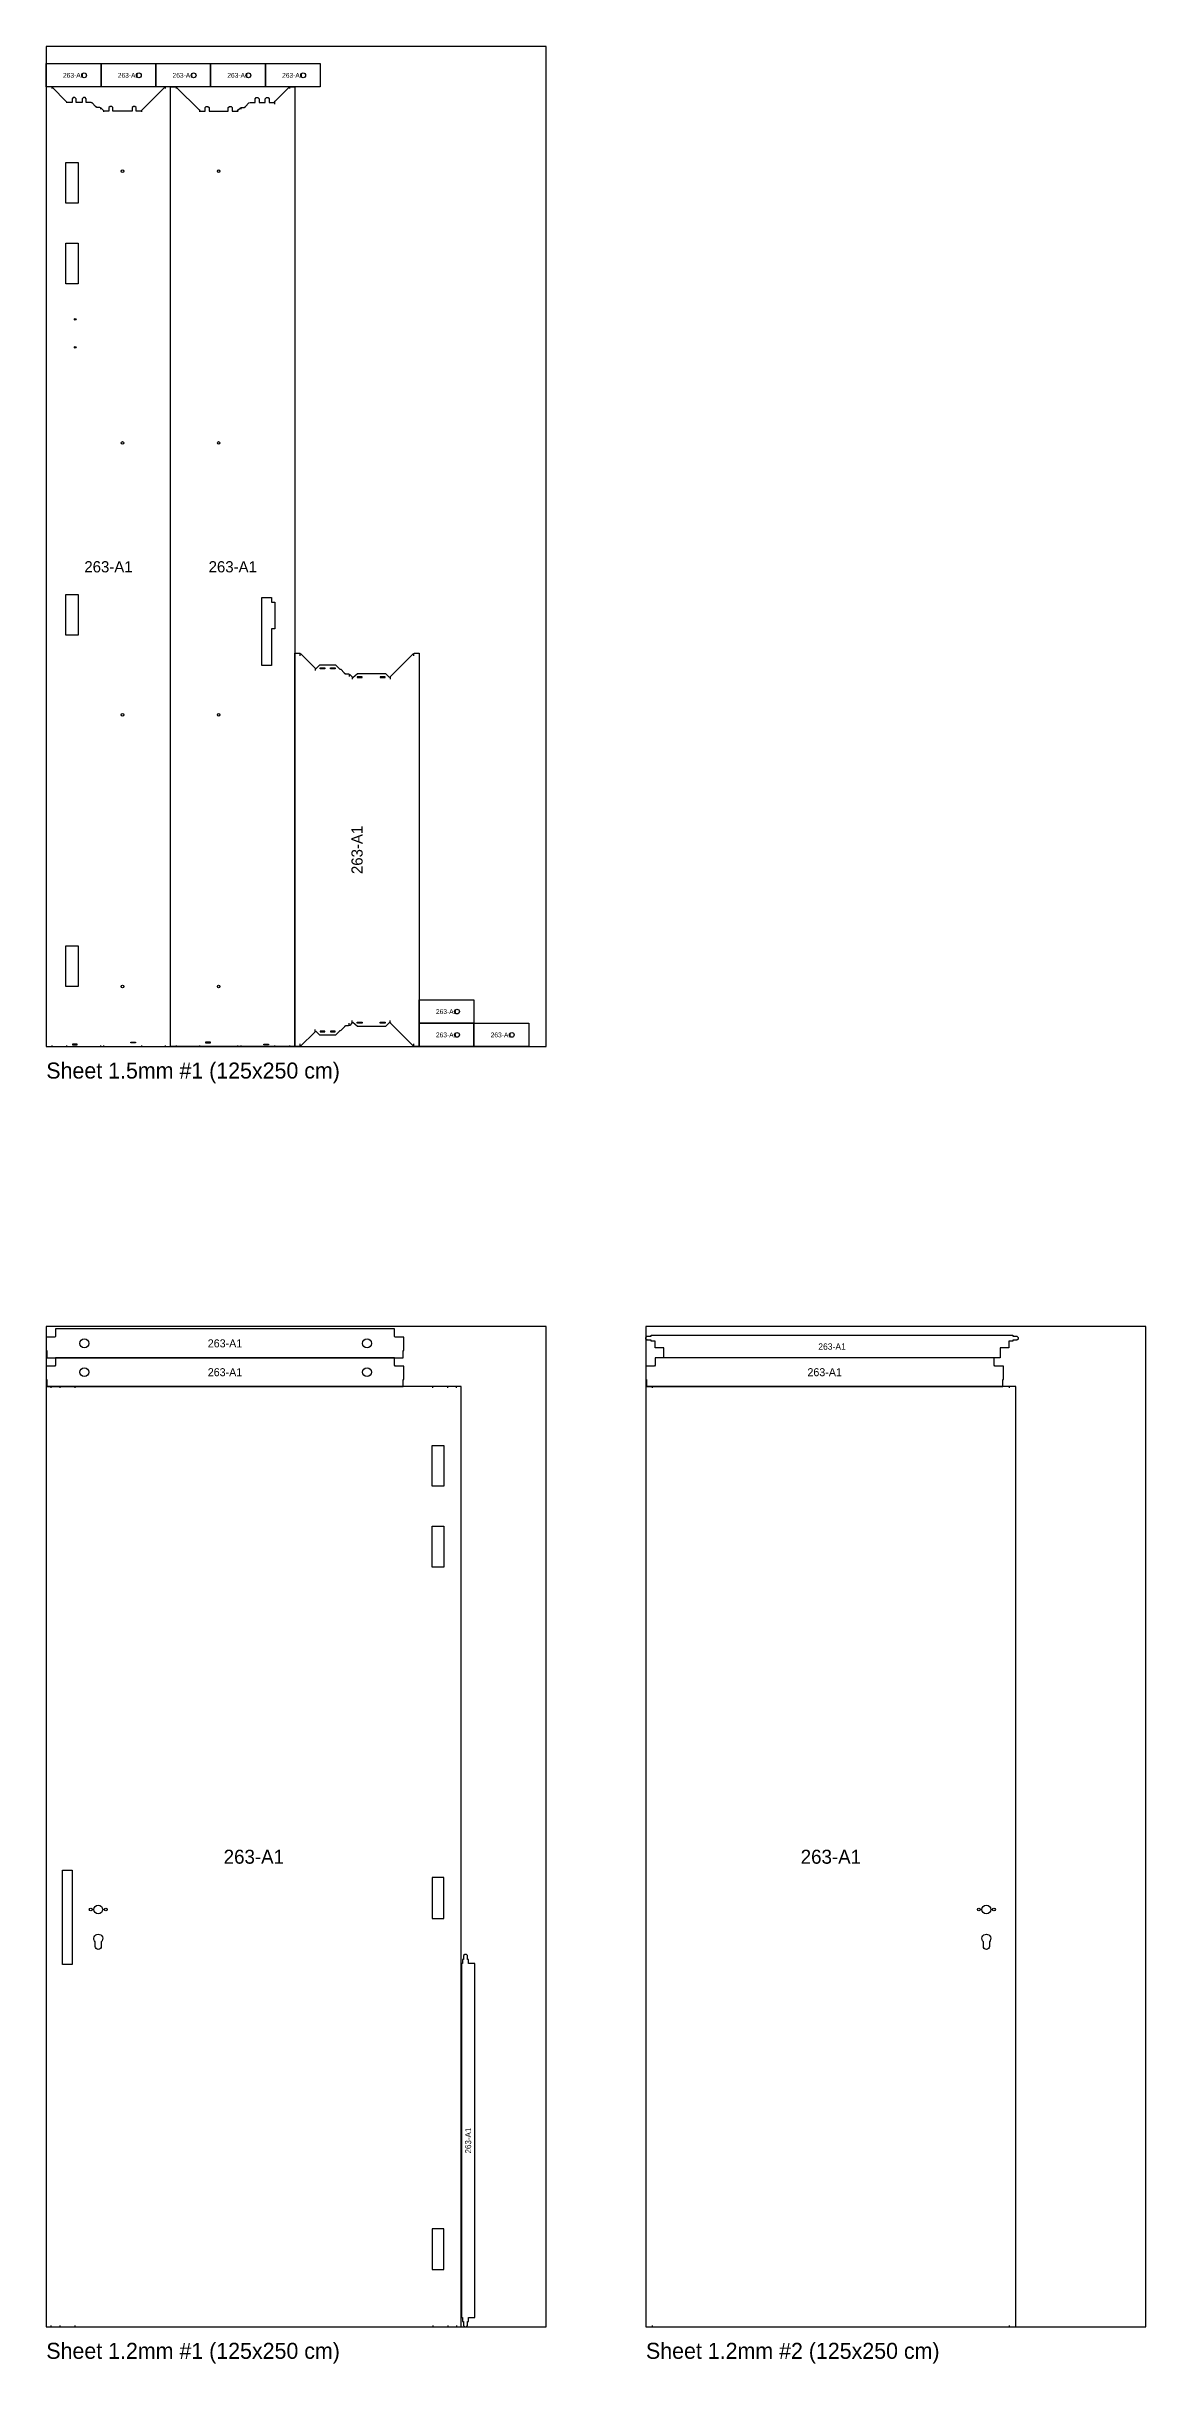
# Model space of a CAD drawing. Header units: metres. Extents: x 0 to 7397, y -6792 to 2398.
# Drawn here: x 0 to 2750, y -6792 to -1000 of the extents above; entities that cross this region are included whole.
import ezdxf
from ezdxf.enums import TextEntityAlignment as Align

# ---------------------------------------------------------------- set-up
doc = ezdxf.new("R2010")
doc.units = ezdxf.units.M
for name, color, linetype in [('CUTOUTS', 3, 'Continuous'), ('HOLES', 4, 'Continuous'), ('NOTCHES', 6, 'Continuous'), ('OUTLINE', 7, 'Continuous'), ('PART_LABELS', 7, 'Continuous'), ('SHEETS_1_2', 3, 'Continuous'), ('SHEETS_1_5', 4, 'Continuous'), ('TEXT', 2, 'Continuous')]:
    doc.layers.add(name, color=color, linetype=linetype)

# ---------------------------------------------------------------- blocks, each defined once
blk = doc.blocks.new('B_A1_HINGE_POST')
at = {"layer": 'CUTOUTS'}
for points in [[(48.9, 2210), (79.4, 2210), (79.4, 2108), (48.9, 2108)], [(48.9, 2008), (79.4, 2008), (79.4, 1906), (48.9, 1906)], [(48.9, 1130), (79.4, 1130), (79.4, 1028), (48.9, 1028)], [(48.9, 252), (79.4, 252), (79.4, 150), (48.9, 150)], [(77.6, 6), (65.6, 6), (65.6, 4), (77.6, 4)], [(211.3, 11), (223.3, 11), (223.3, 9), (211.3, 9)]]:
    blk.add_lwpolyline(points, close=True, dxfattribs=at)
at = {"layer": 'HOLES'}
for centre, radius in [((190.7, 2188), 3.25), ((72.3, 1817.5), 2), ((72.3, 1747.5), 2), ((190.7, 1508.7), 3.25), ((190.7, 829.3), 3.25), ((190.7, 150), 3.25)]:
    blk.add_circle(centre, radius, dxfattribs=at)
at = {"layer": 'NOTCHES'}
for p, q in [((13.6, 2397.8), (13.6, 2394.8)), ((297.4, 2397.8), (297.4, 2394.8)), ((50.7, 2361.5), (50.7, 2358.5)), ((113.3, 2359.2), (113.3, 2358.2)), ((125, 2348.5), (125, 2347.5)), ((135.6, 2346.2), (135.6, 2343.2)), ((143.2, 2339.5), (143.2, 2336.5)), ((238.2, 2339.5), (238.2, 2336.5)), ((13.6, 3), (13.6, 0)), ((50.7, 3), (50.7, 0)), ((113.3, 1), (113.3, 0)), ((125, 1), (125, 0)), ((135.6, 3), (135.6, 0)), ((143.2, 3), (143.2, 0)), ((238.2, 3), (238.2, 0)), ((297.4, 3), (297.4, 0))]:
    blk.add_line(p, q, dxfattribs=at)
at = {"layer": 'OUTLINE'}
blk.add_lwpolyline([(141.7, 2341), (137.2, 2345.5), (134, 2347), (126.5, 2347), (123.4, 2350), (114.9, 2358.5), (111.8, 2360), (99.8, 2360), (99.8, 2369), (96.8, 2372), (92.8, 2372), (89.8, 2369), (89.8, 2360), (74.3, 2360), (74.3, 2369), (71.3, 2372), (67.3, 2372), (64.3, 2369), (64.3, 2360), (52.3, 2360), (49.1, 2363), (15.1, 2397), (12, 2398.5), (0, 2398.5), (0, 0), (310.9, 0), (310.9, 2398.5), (298.9, 2398.5), (295.8, 2397), (239.8, 2341), (236.7, 2338), (224.7, 2338), (224.7, 2347), (221.7, 2350), (217.7, 2350), (214.7, 2347), (214.7, 2338), (166.8, 2338), (166.8, 2347), (163.8, 2350), (159.8, 2350), (156.8, 2347), (156.8, 2338), (144.8, 2338)], close=True, dxfattribs=at)
at = {"layer": 'PART_LABELS'}
blk.add_text('263-A1', height=28, dxfattribs=at).set_placement((155.5, 1199.2), align=Align.MIDDLE_CENTER)
blk = doc.blocks.new('B_A1_LOCK_POST')
at = {"layer": 'CUTOUTS'}
for points in [[(252.5, 1044.5), (252.5, 952.2), (228, 952.2), (228, 1122.8), (252.5, 1122.8), (252.5, 1110.5), (260.8, 1110.5), (260.8, 1044.5)], [(99.6, 11), (87.6, 11), (87.6, 9), (99.6, 9)], [(233.3, 6), (245.3, 6), (245.3, 4), (233.3, 4)]]:
    blk.add_lwpolyline(points, close=True, dxfattribs=at)
at = {"layer": 'HOLES'}
for centre in [(120.2, 2188), (120.2, 1508.7), (120.2, 829.3), (120.2, 150)]:
    blk.add_circle(centre, 3.25, dxfattribs=at)
at = {"layer": 'NOTCHES'}
for p, q in [((13.6, 2397.8), (13.6, 2394.8)), ((297.4, 2397.8), (297.4, 2394.8)), ((72.7, 2339.5), (72.7, 2336.5)), ((167.7, 2339.5), (167.7, 2336.5)), ((175.3, 2346.2), (175.3, 2343.2)), ((186, 2348.5), (186, 2347.5)), ((197.6, 2359.2), (197.6, 2358.2)), ((260.2, 2361.5), (260.2, 2355.5)), ((13.6, 3), (13.6, 0)), ((72.7, 3), (72.7, 0)), ((167.7, 3), (167.7, 0)), ((175.3, 3), (175.3, 0)), ((186, 1), (186, 0)), ((197.6, 1), (197.6, 0)), ((260.2, 3), (260.2, 0)), ((297.4, 3), (297.4, 0))]:
    blk.add_line(p, q, dxfattribs=at)
at = {"layer": 'OUTLINE'}
blk.add_lwpolyline([(169.3, 2341), (173.8, 2345.5), (176.9, 2347), (184.4, 2347), (187.5, 2350), (196, 2358.5), (199.2, 2360), (211.2, 2360), (211.2, 2369), (214.2, 2372), (218.2, 2372), (221.2, 2369), (221.2, 2360), (236.7, 2360), (236.7, 2369), (239.7, 2372), (243.7, 2372), (246.7, 2369), (246.7, 2360), (258.7, 2360), (261.8, 2363), (295.8, 2397), (298.9, 2398.5), (310.9, 2398.5), (310.9, 0), (0, 0), (0, 2398.5), (12, 2398.5), (15.1, 2397), (71.1, 2341), (74.3, 2338), (86.3, 2338), (86.3, 2347), (89.3, 2350), (93.3, 2350), (96.3, 2347), (96.3, 2338), (144.1, 2338), (144.1, 2347), (147.1, 2350), (151.1, 2350), (154.1, 2347), (154.1, 2338), (166.1, 2338)], close=True, dxfattribs=at)
at = {"layer": 'PART_LABELS'}
blk.add_text('263-A1', height=28, dxfattribs=at).set_placement((155.5, 1199.2), align=Align.MIDDLE_CENTER)
blk = doc.blocks.new('B_A1_HEADER')
at = {"layer": 'NOTCHES'}
for p, q in [((0.8, 297.4), (6.8, 297.4)), ((976.2, 297.4), (982.2, 297.4)), ((37, 260.2), (43, 260.2)), ((946, 260.2), (940, 260.2)), ((39.2, 197.6), (41.2, 197.6)), ((50, 186), (52, 186)), ((52.2, 175.3), (58.2, 175.3)), ((930.7, 175.3), (924.7, 175.3)), ((933, 186), (931, 186)), ((943.7, 197.6), (941.7, 197.6)), ((59, 167.7), (65, 167.7)), ((924, 167.7), (918, 167.7)), ((59, 72.7), (65, 72.7)), ((924, 72.7), (918, 72.7)), ((0.8, 13.6), (6.8, 13.6)), ((976.2, 13.6), (982.2, 13.6))]:
    blk.add_line(p, q, dxfattribs=at)
for points in [[(38.8, 235.7), (38.8, 247.7), (36.8, 247.7), (36.8, 235.7)], [(944.2, 235.7), (944.2, 247.7), (946.2, 247.7), (946.2, 235.7)], [(38.8, 210.2), (38.8, 222.2), (36.8, 222.2), (36.8, 210.2)], [(944.2, 210.2), (944.2, 222.2), (946.2, 222.2), (946.2, 210.2)], [(58.8, 143.1), (58.8, 155.1), (60.8, 155.1), (60.8, 143.1)], [(924.2, 143.1), (924.2, 155.1), (922.2, 155.1), (922.2, 143.1)], [(58.8, 85.3), (58.8, 97.3), (60.8, 97.3), (60.8, 85.3)], [(924.2, 85.3), (924.2, 97.3), (922.2, 97.3), (922.2, 85.3)]]:
    blk.add_lwpolyline(points, close=True, dxfattribs=at)
at = {"layer": 'OUTLINE'}
blk.add_lwpolyline([(0, 310.9), (983, 310.9), (983, 298.9), (981.5, 295.8), (947.5, 261.8), (944.5, 258.7), (954.5, 248.7), (954.5, 209.2), (944.5, 199.2), (943, 196), (934.5, 187.5), (931.5, 184.4), (931.5, 176.9), (930, 173.8), (925.5, 169.3), (922.5, 166.1), (932.5, 154.2), (932.5, 84.3), (922.5, 74.3), (925.5, 71.1), (981.5, 15.1), (983, 12), (983, 0), (0, 0), (0, 12), (1.5, 15.1), (57.5, 71.1), (60.5, 74.3), (50.5, 84.3), (50.5, 154.2), (60.5, 166.1), (57.5, 169.3), (53, 173.8), (51.5, 176.9), (51.5, 184.4), (48.5, 187.5), (40, 196), (38.5, 199.2), (28.5, 209.2), (28.5, 248.7), (38.5, 258.7), (35.5, 261.8), (1.5, 295.8), (0, 298.9)], close=True, dxfattribs=at)
at = {"layer": 'PART_LABELS'}
blk.add_text('263-A1', height=28, dxfattribs=at).set_placement((491.5, 155.5), align=Align.MIDDLE_CENTER)
blk = doc.blocks.new('B_A1_ANCHOR_SUPPORT')
at = {"layer": 'HOLES'}
blk.add_circle((94.5, 29.1), 6, dxfattribs=at)
at = {"layer": 'OUTLINE'}
blk.add_lwpolyline([(0, 0), (0, 58.3), (137, 58.3), (137, 0)], close=True, dxfattribs=at)
at = {"layer": 'PART_LABELS'}
blk.add_text('263-A1', height=12, dxfattribs=at).set_placement((68.5, 29.1), align=Align.MIDDLE_CENTER)
blk = doc.blocks.new('B_A1_LEAF1')
at = {"layer": 'CUTOUTS'}
for points in [[(965.1, 2203), (994.6, 2203), (994.6, 2101), (965.1, 2101)], [(965.1, 2001), (994.6, 2001), (994.6, 1899), (965.1, 1899)], [(40.1, 1141.2), (64.6, 1141.2), (64.6, 905.8), (40.1, 905.8)], [(994.6, 1123), (965.1, 1123), (965.1, 1021), (994.6, 1021)], [(994.6, 245), (965.1, 245), (965.1, 143), (994.6, 143)]]:
    blk.add_lwpolyline(points, close=True, dxfattribs=at)
blk.add_lwpolyline([(137.5, 962.4), (137.5, 950.9, -1), (122.5, 950.9), (122.5, 962.4, -2.539565)], format="xyb", close=True, dxfattribs=at)
at = {"layer": 'HOLES'}
for centre, radius in [((111, 1043), 3.5), ((130, 1043), 11), ((149, 1043), 3.5)]:
    blk.add_circle(centre, radius, dxfattribs=at)
at = {"layer": 'NOTCHES'}
for p, q in [((11.7, 2350), (11.7, 2347)), ((33.7, 2350), (33.7, 2347)), ((71.3, 2350), (71.3, 2347)), ((966.9, 2347), (966.9, 2350)), ((1004.4, 2347), (1004.4, 2350)), ((1026.4, 2347), (1026.4, 2350)), ((11.7, 3), (11.7, 0)), ((33.7, 3), (33.7, 0)), ((71.3, 3), (71.3, 0)), ((966.9, 3), (966.9, 0)), ((1004.4, 3), (1004.4, 0)), ((1026.4, 3), (1026.4, 0))]:
    blk.add_line(p, q, dxfattribs=at)
at = {"layer": 'OUTLINE'}
blk.add_lwpolyline([(1038.1, 2350), (0, 2350), (0, 0), (1038.1, 0)], close=True, dxfattribs=at)
at = {"layer": 'PART_LABELS'}
blk.add_text('263-A1', height=35, dxfattribs=at).set_placement((519.1, 1175), align=Align.MIDDLE_CENTER)
blk = doc.blocks.new('B_A1_LEAF_UCHANNEL_H')
at = {"layer": 'HOLES'}
for centre in [(95, 36.0331), (802.2658, 36.0331)]:
    blk.add_circle(centre, 11, dxfattribs=at)
at = {"layer": 'OUTLINE'}
blk.add_lwpolyline([(894, 51.5331), (872.75, 51.5331), (870.75, 53.5331), (870.75, 72.0661), (23.25, 72.0661), (23.25, 53.5331), (21.25, 51.5331), (0, 51.5331), (0, 18.0331), (1.05, 18.0331), (1.05, 0), (892.95, 0), (892.95, 18.0331), (894, 18.0331)], close=True, dxfattribs=at)
at = {"layer": 'PART_LABELS'}
blk.add_text('263-A1', height=20, dxfattribs=at).set_placement((447, 36.03305), align=Align.MIDDLE_CENTER)
blk = doc.blocks.new('B_A1_FRAME_SUPPORT_1')
at = {"layer": 'OUTLINE'}
blk.add_lwpolyline([(928, 28.6337), (918, 28.6337), (918, 31.1337), (908, 31.1337), (908, 34.1337), (23, 34.1337), (23, 31.1337), (13, 31.1337), (13, 28.6337), (3, 28.6337), (0, 25.6337), (0, 21.6337), (3, 18.6337), (13, 18.6337), (13, 16.1337), (23, 16.1337), (23, 0), (908, 0), (908, 16.1337), (918, 16.1337), (918, 18.6337), (928, 18.6337), (931, 21.6337), (931, 25.6337)], close=True, dxfattribs=at)
at = {"layer": 'PART_LABELS'}
blk.add_text('263-A1', height=15, dxfattribs=at).set_placement((465.5, 17.0668), align=Align.MIDDLE_CENTER)
blk = doc.blocks.new('B_A1_LEAF2')
at = {"layer": 'CUTOUTS'}
blk.add_lwpolyline([(858.9, 962.4), (858.9, 950.9, -1), (843.9, 950.9), (843.9, 962.4, -2.539565)], format="xyb", close=True, dxfattribs=at)
at = {"layer": 'HOLES'}
for centre, radius in [((832.4, 1043), 3.5), ((851.4, 1043), 11), ((870.4, 1043), 3.5)]:
    blk.add_circle(centre, radius, dxfattribs=at)
at = {"layer": 'NOTCHES'}
for p, q in [((16.7, 2347), (16.7, 2350)), ((908.3, 2350), (908.3, 2347)), ((16.7, 0), (16.7, 3)), ((908.3, 3), (908.3, 0))]:
    blk.add_line(p, q, dxfattribs=at)
at = {"layer": 'OUTLINE'}
blk.add_lwpolyline([(925, 2350), (0, 2350), (0, 0), (925, 0)], close=True, dxfattribs=at)
at = {"layer": 'PART_LABELS'}
blk.add_text('263-A1', height=35, dxfattribs=at).set_placement((462.5, 1175), align=Align.MIDDLE_CENTER)
blk = doc.blocks.new('B_A1_LEAF_UCHANNEL_P')
at = {"layer": 'OUTLINE'}
blk.add_lwpolyline([(894, 51.5331), (872.75, 51.5331), (870.75, 53.5331), (870.75, 72.0661), (23.25, 72.0661), (23.25, 53.5331), (21.25, 51.5331), (0, 51.5331), (0, 18.0331), (1.05, 18.0331), (1.05, 0), (892.95, 0), (892.95, 18.0331), (894, 18.0331)], close=True, dxfattribs=at)
at = {"layer": 'PART_LABELS'}
blk.add_text('263-A1', height=20, dxfattribs=at).set_placement((447, 36.03305), align=Align.MIDDLE_CENTER)
blk = doc.blocks.new('B_A1_FRAME_SUPPORT_2')
at = {"layer": 'OUTLINE'}
blk.add_lwpolyline([(928, 43.6337), (918, 43.6337), (918, 41.1337), (908, 41.1337), (908, 25.1337), (886, 25.1337), (886, 0), (45, 0), (45, 25.1337), (23, 25.1337), (23, 41.1337), (13, 41.1337), (13, 43.6337), (3, 43.6337), (0, 46.6337), (0, 50.6337), (3, 53.6337), (13, 53.6337), (13, 56.1337), (918, 56.1337), (918, 53.6337), (928, 53.6337), (931, 50.6337), (931, 46.6337)], close=True, dxfattribs=at)
at = {"layer": 'PART_LABELS'}
blk.add_text('263-A1', height=16, dxfattribs=at).set_placement((465.5, 28.0668), align=Align.MIDDLE_CENTER)

msp = doc.modelspace()

# ---------------------------------------------------------------- linework, layer by layer
at = {"layer": 'SHEETS_1_2'}
for points in [[(0, -6700), (1250, -6700), (1250, -4200), (0, -4200)], [(1500, -6700), (2750, -6700), (2750, -4200), (1500, -4200)]]:
    msp.add_lwpolyline(points, close=True, dxfattribs=at)
at = {"layer": 'SHEETS_1_5'}
msp.add_lwpolyline([(0, -3500), (1250, -3500), (1250, -1000), (0, -1000)], close=True, dxfattribs=at)

# ---------------------------------------------------------------- block references
for name, p in [('B_A1_ANCHOR_SUPPORT', (0, -1101.5)), ('B_A1_ANCHOR_SUPPORT', (137, -1101.5)), ('B_A1_ANCHOR_SUPPORT', (274, -1101.5)), ('B_A1_ANCHOR_SUPPORT', (411, -1101.5)), ('B_A1_ANCHOR_SUPPORT', (548, -1101.5)), ('B_A1_HINGE_POST', (0, -3500)), ('B_A1_LOCK_POST', (310.9, -3500)), ('B_A1_ANCHOR_SUPPORT', (932.8, -3441.7)), ('B_A1_ANCHOR_SUPPORT', (932.8, -3500)), ('B_A1_ANCHOR_SUPPORT', (1069.8, -3500)), ('B_A1_LEAF_UCHANNEL_H', (0, -4277.9)), ('B_A1_FRAME_SUPPORT_2', (1500, -4277.9)), ('B_A1_LEAF_UCHANNEL_H', (0, -4350)), ('B_A1_LEAF_UCHANNEL_P', (1500, -4350)), ('B_A1_LEAF1', (0, -6700)), ('B_A1_LEAF2', (1500, -6700))]:
    msp.add_blockref(name, p)
at = {"rotation": 90}
for name, p in [('B_A1_HEADER', (932.8, -3500)), ('B_A1_FRAME_SUPPORT_1', (1072.3, -6700))]:
    msp.add_blockref(name, p, dxfattribs=at)

# ---------------------------------------------------------------- texts
at = {"layer": 'TEXT'}
for s, p in [('Sheet 1.5mm #1 (125x250 cm)', (0, -3580)), ('Sheet 1.2mm #1 (125x250 cm)', (0, -6780)), ('Sheet 1.2mm #2 (125x250 cm)', (1500, -6780))]:
    msp.add_text(s, height=40, dxfattribs=at).set_placement(p)

doc.saveas('drawing.dxf')
